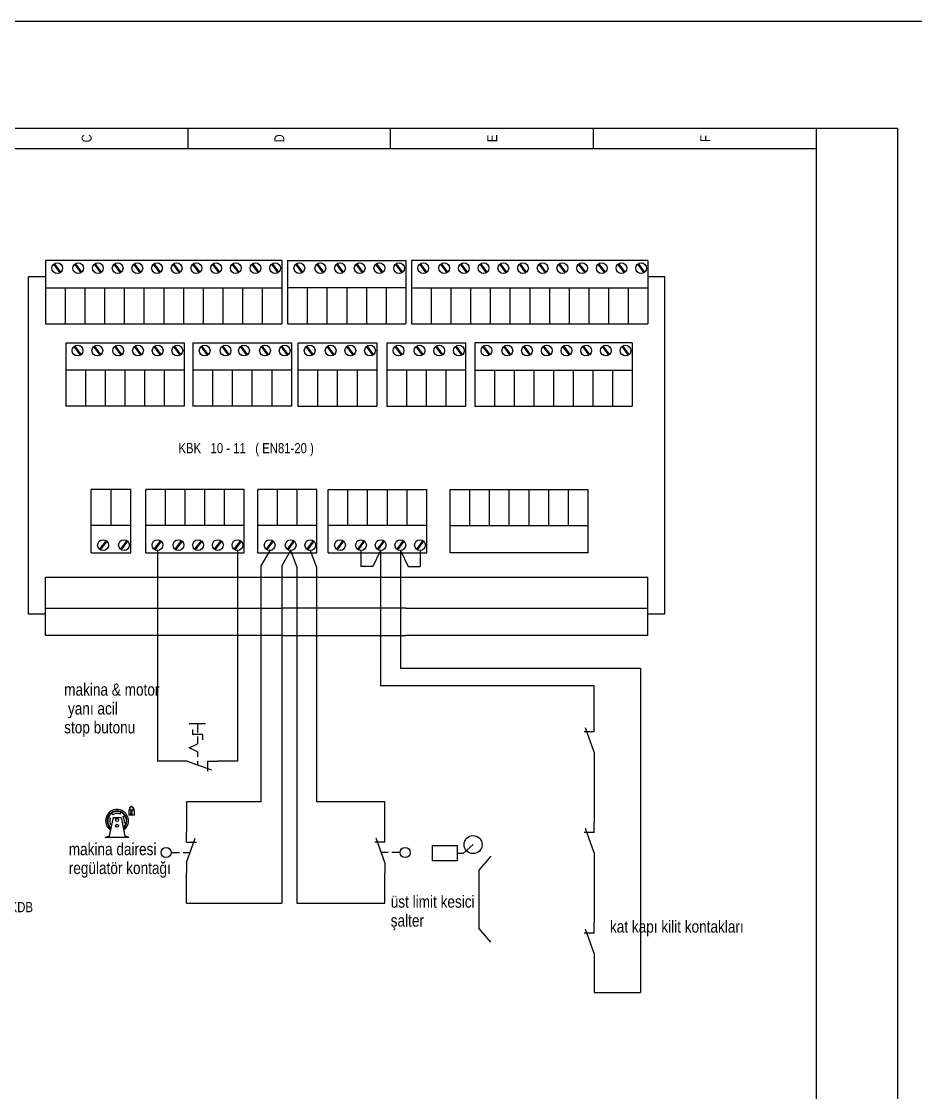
# Model space of a CAD drawing. Header units: centimetres. Extents: x 0 to 13360, y -30 to 2970.
# Drawn here: x 11547.3 to 11964.3, y 2470.6 to 2970 of the extents above; entities that cross this region are included whole.
import ezdxf
from ezdxf.enums import TextEntityAlignment as Align

# ---------------------------------------------------------------- set-up
doc = ezdxf.new("R2010")
doc.units = ezdxf.units.CM
for name, color, linetype in [('SCOTT-CERCEVE', 7, 'CONTINUOUS'), ('SCOTT-ELEKTRIK', 3, 'CONTINUOUS'), ('SCOTT-ELEKTRIK-YAZI', 4, 'CONTINUOUS')]:
    doc.layers.add(name, color=color, linetype=linetype)
doc.styles.get("Standard").update_dxf_attribs({"font": 'arial.ttf', "width": 0.8})

msp = doc.modelspace()

# ---------------------------------------------------------------- linework, layer by layer
at = {"layer": 'SCOTT-CERCEVE'}
for points in [[(0, 0), (13359.95, 0), (13359.95, 2970), (0, 2970)], [(100, 0), (13334.95, 0), (13334.95, 2970), (100, 2970)]]:
    msp.add_lwpolyline(points, close=True, dxfattribs=at)
at = {"layer": 'SCOTT-ELEKTRIK'}
for p, q in [((11289.15, 2920.2), (11955.9, 2920.2)), ((11624.89, 2920.2), (11624.89, 2910.74)), ((11719.46, 2910.74), (11719.46, 2920.2)), ((11814.04, 2910.74), (11814.04, 2920.2)), ((11918.07, 1974.44), (11918.07, 2920.2)), ((11955.9, 2920.2), (11955.9, 1974.44)), ((11289.15, 2910.74), (11918.07, 2910.74)), ((11558.59, 2858.58), (11558.59, 2829.05)), ((11668.76, 2858.58), (11558.59, 2858.58)), ((11565.44, 2852.86), (11562.45, 2856.89)), ((11565.44, 2852.86), (11562.45, 2856.89)), ((11565.75, 2853.1), (11562.78, 2857.12)), ((11565.75, 2853.1), (11562.78, 2857.12)), ((11575.21, 2852.86), (11572.22, 2856.89)), ((11575.21, 2852.86), (11572.22, 2856.89)), ((11575.52, 2853.1), (11572.55, 2857.12)), ((11575.52, 2853.1), (11572.55, 2857.12)), ((11584.39, 2852.86), (11581.41, 2856.89)), ((11584.39, 2852.86), (11581.41, 2856.89)), ((11584.7, 2853.1), (11581.73, 2857.12)), ((11584.7, 2853.1), (11581.73, 2857.12)), ((11593.57, 2852.86), (11590.59, 2856.89)), ((11593.57, 2852.86), (11590.59, 2856.89)), ((11593.88, 2853.1), (11590.91, 2857.12)), ((11593.88, 2853.1), (11590.91, 2857.12)), ((11602.75, 2852.86), (11599.77, 2856.89)), ((11602.75, 2852.86), (11599.77, 2856.89)), ((11603.06, 2853.1), (11600.09, 2857.12)), ((11603.06, 2853.1), (11600.09, 2857.12)), ((11611.93, 2852.86), (11608.95, 2856.89)), ((11611.93, 2852.86), (11608.95, 2856.89)), ((11612.25, 2853.1), (11609.27, 2857.12)), ((11612.25, 2853.1), (11609.27, 2857.12)), ((11621.11, 2852.86), (11618.13, 2856.89)), ((11621.11, 2852.86), (11618.13, 2856.89)), ((11621.43, 2853.1), (11618.45, 2857.12)), ((11621.43, 2853.1), (11618.45, 2857.12)), ((11630.29, 2852.86), (11627.31, 2856.89)), ((11630.29, 2852.86), (11627.31, 2856.89)), ((11630.61, 2853.1), (11627.63, 2857.12)), ((11630.61, 2853.1), (11627.63, 2857.12)), ((11639.48, 2852.86), (11636.49, 2856.89)), ((11639.48, 2852.86), (11636.49, 2856.89)), ((11639.79, 2853.1), (11636.81, 2857.12)), ((11639.79, 2853.1), (11636.81, 2857.12)), ((11648.66, 2852.86), (11645.67, 2856.89)), ((11648.66, 2852.86), (11645.67, 2856.89)), ((11648.97, 2853.1), (11645.99, 2857.12)), ((11648.97, 2853.1), (11645.99, 2857.12)), ((11657.84, 2852.86), (11654.85, 2856.89)), ((11657.84, 2852.86), (11654.85, 2856.89)), ((11658.15, 2853.1), (11655.17, 2857.12)), ((11658.15, 2853.1), (11655.17, 2857.12)), ((11667.02, 2852.86), (11664.03, 2856.89)), ((11667.02, 2852.86), (11664.03, 2856.89)), ((11667.33, 2853.1), (11664.35, 2857.12)), ((11667.33, 2853.1), (11664.35, 2857.12)), ((11668.76, 2858.58), (11668.76, 2829.05)), ((11671.46, 2858.58), (11671.46, 2829.05)), ((11671.46, 2858.58), (11726.54, 2858.58)), ((11678.31, 2852.86), (11675.32, 2856.89)), ((11678.31, 2852.86), (11675.32, 2856.89)), ((11678.62, 2853.1), (11675.65, 2857.12)), ((11678.62, 2853.1), (11675.65, 2857.12)), ((11688.08, 2852.86), (11685.09, 2856.89)), ((11688.08, 2852.86), (11685.09, 2856.89)), ((11688.39, 2853.1), (11685.42, 2857.12)), ((11688.39, 2853.1), (11685.42, 2857.12)), ((11697.26, 2852.86), (11694.28, 2856.89)), ((11697.26, 2852.86), (11694.28, 2856.89)), ((11697.57, 2853.1), (11694.6, 2857.12)), ((11697.57, 2853.1), (11694.6, 2857.12)), ((11706.44, 2852.86), (11703.46, 2856.89)), ((11706.44, 2852.86), (11703.46, 2856.89)), ((11706.75, 2853.1), (11703.78, 2857.12)), ((11706.75, 2853.1), (11703.78, 2857.12)), ((11715.62, 2852.86), (11712.64, 2856.89)), ((11715.62, 2852.86), (11712.64, 2856.89)), ((11715.94, 2853.1), (11712.96, 2857.12)), ((11715.94, 2853.1), (11712.96, 2857.12)), ((11724.8, 2852.86), (11721.82, 2856.89)), ((11724.8, 2852.86), (11721.82, 2856.89)), ((11725.12, 2853.1), (11722.14, 2857.12)), ((11725.12, 2853.1), (11722.14, 2857.12)), ((11726.54, 2858.58), (11726.54, 2829.05)), ((11726.54, 2858.58), (11726.54, 2829.05)), ((11729.25, 2858.58), (11729.25, 2829.05)), ((11839.42, 2858.58), (11729.25, 2858.58)), ((11736.1, 2852.86), (11733.11, 2856.89)), ((11736.1, 2852.86), (11733.11, 2856.89)), ((11736.41, 2853.1), (11733.43, 2857.12)), ((11736.41, 2853.1), (11733.43, 2857.12)), ((11745.87, 2852.86), (11742.88, 2856.89)), ((11745.87, 2852.86), (11742.88, 2856.89)), ((11746.18, 2853.1), (11743.2, 2857.12)), ((11746.18, 2853.1), (11743.2, 2857.12)), ((11755.05, 2852.86), (11752.06, 2856.89)), ((11755.05, 2852.86), (11752.06, 2856.89)), ((11755.36, 2853.1), (11752.38, 2857.12)), ((11755.36, 2853.1), (11752.38, 2857.12)), ((11764.23, 2852.86), (11761.24, 2856.89)), ((11764.23, 2852.86), (11761.24, 2856.89)), ((11764.54, 2853.1), (11761.56, 2857.12)), ((11764.54, 2853.1), (11761.56, 2857.12)), ((11773.41, 2852.86), (11770.42, 2856.89)), ((11773.41, 2852.86), (11770.42, 2856.89)), ((11773.72, 2853.1), (11770.74, 2857.12)), ((11773.72, 2853.1), (11770.74, 2857.12)), ((11782.59, 2852.86), (11779.6, 2856.89)), ((11782.59, 2852.86), (11779.6, 2856.89)), ((11782.9, 2853.1), (11779.93, 2857.12)), ((11782.9, 2853.1), (11779.93, 2857.12)), ((11791.77, 2852.86), (11788.78, 2856.89)), ((11791.77, 2852.86), (11788.78, 2856.89)), ((11792.08, 2853.1), (11789.11, 2857.12)), ((11792.08, 2853.1), (11789.11, 2857.12)), ((11800.95, 2852.86), (11797.97, 2856.89)), ((11800.95, 2852.86), (11797.97, 2856.89)), ((11801.26, 2853.1), (11798.29, 2857.12)), ((11801.26, 2853.1), (11798.29, 2857.12)), ((11810.13, 2852.86), (11807.15, 2856.89)), ((11810.13, 2852.86), (11807.15, 2856.89)), ((11810.44, 2853.1), (11807.47, 2857.12)), ((11810.44, 2853.1), (11807.47, 2857.12)), ((11819.31, 2852.86), (11816.33, 2856.89)), ((11819.31, 2852.86), (11816.33, 2856.89)), ((11819.62, 2853.1), (11816.65, 2857.12)), ((11819.62, 2853.1), (11816.65, 2857.12)), ((11828.49, 2852.86), (11825.51, 2856.89)), ((11828.49, 2852.86), (11825.51, 2856.89)), ((11828.81, 2853.1), (11825.83, 2857.12)), ((11828.81, 2853.1), (11825.83, 2857.12)), ((11837.67, 2852.86), (11834.69, 2856.89)), ((11837.67, 2852.86), (11834.69, 2856.89)), ((11837.99, 2853.1), (11835.01, 2857.12)), ((11837.99, 2853.1), (11835.01, 2857.12)), ((11839.42, 2858.58), (11839.42, 2829.05)), ((11550.7, 2693.61), (11550.7, 2850.96)), ((11558.59, 2850.96), (11550.7, 2850.96)), ((11847.3, 2850.96), (11839.42, 2850.96)), ((11847.3, 2693.61), (11847.3, 2850.96)), ((11558.59, 2845.78), (11668.76, 2845.78)), ((11567.77, 2845.78), (11567.77, 2829.05)), ((11576.95, 2845.78), (11576.95, 2829.05)), ((11576.95, 2845.78), (11576.95, 2829.05)), ((11586.13, 2845.78), (11586.13, 2829.05)), ((11586.13, 2845.78), (11586.13, 2829.05)), ((11595.31, 2845.78), (11595.31, 2829.05)), ((11595.31, 2845.78), (11595.31, 2829.05)), ((11604.49, 2845.78), (11604.49, 2829.05)), ((11604.49, 2845.78), (11604.49, 2829.05)), ((11613.67, 2845.78), (11613.67, 2829.05)), ((11613.67, 2845.78), (11613.67, 2829.05)), ((11622.86, 2845.78), (11622.86, 2829.05)), ((11622.86, 2845.78), (11622.86, 2829.05)), ((11622.86, 2845.78), (11622.86, 2829.05)), ((11632.04, 2845.78), (11632.04, 2829.05)), ((11632.04, 2845.78), (11632.04, 2829.05)), ((11632.04, 2845.78), (11632.04, 2829.05)), ((11641.22, 2845.78), (11641.22, 2829.05)), ((11641.22, 2845.78), (11641.22, 2829.05)), ((11641.22, 2845.78), (11641.22, 2829.05)), ((11650.4, 2845.78), (11650.4, 2829.05)), ((11650.4, 2845.78), (11650.4, 2829.05)), ((11650.4, 2845.78), (11650.4, 2829.05)), ((11659.58, 2845.78), (11659.58, 2829.05)), ((11659.58, 2845.78), (11659.58, 2829.05)), ((11659.58, 2845.78), (11659.58, 2829.05)), ((11726.54, 2845.78), (11671.46, 2845.78)), ((11680.64, 2845.78), (11680.64, 2829.05)), ((11689.82, 2845.78), (11689.82, 2829.05)), ((11689.82, 2845.78), (11689.82, 2829.05)), ((11699, 2845.78), (11699, 2829.05)), ((11699, 2845.78), (11699, 2829.05)), ((11708.18, 2845.78), (11708.18, 2829.05)), ((11708.18, 2845.78), (11708.18, 2829.05)), ((11717.36, 2845.78), (11717.36, 2829.05)), ((11717.36, 2845.78), (11717.36, 2829.05)), ((11729.25, 2845.78), (11839.42, 2845.78)), ((11738.43, 2845.78), (11738.43, 2829.05)), ((11747.61, 2845.78), (11747.61, 2829.05)), ((11747.61, 2845.78), (11747.61, 2829.05)), ((11756.79, 2845.78), (11756.79, 2829.05)), ((11756.79, 2845.78), (11756.79, 2829.05)), ((11765.97, 2845.78), (11765.97, 2829.05)), ((11765.97, 2845.78), (11765.97, 2829.05)), ((11775.15, 2845.78), (11775.15, 2829.05)), ((11775.15, 2845.78), (11775.15, 2829.05)), ((11784.33, 2845.78), (11784.33, 2829.05)), ((11784.33, 2845.78), (11784.33, 2829.05)), ((11793.51, 2845.78), (11793.51, 2829.05)), ((11793.51, 2845.78), (11793.51, 2829.05)), ((11793.51, 2845.78), (11793.51, 2829.05)), ((11802.69, 2845.78), (11802.69, 2829.05)), ((11802.69, 2845.78), (11802.69, 2829.05)), ((11802.69, 2845.78), (11802.69, 2829.05)), ((11811.87, 2845.78), (11811.87, 2829.05)), ((11811.87, 2845.78), (11811.87, 2829.05)), ((11811.87, 2845.78), (11811.87, 2829.05)), ((11821.05, 2845.78), (11821.05, 2829.05)), ((11821.05, 2845.78), (11821.05, 2829.05)), ((11821.05, 2845.78), (11821.05, 2829.05)), ((11830.23, 2845.78), (11830.23, 2829.05)), ((11830.23, 2845.78), (11830.23, 2829.05)), ((11830.23, 2845.78), (11830.23, 2829.05)), ((11558.59, 2829.05), (11668.76, 2829.05)), ((11671.46, 2829.05), (11726.54, 2829.05)), ((11729.25, 2829.05), (11839.42, 2829.05)), ((11568.07, 2820.15), (11623.15, 2820.15)), ((11568.07, 2820.15), (11568.07, 2790.63)), ((11574.92, 2814.44), (11571.93, 2818.47)), ((11574.92, 2814.44), (11571.93, 2818.47)), ((11575.23, 2814.68), (11572.26, 2818.69)), ((11575.23, 2814.68), (11572.26, 2818.69)), ((11584.1, 2814.44), (11581.12, 2818.47)), ((11584.1, 2814.44), (11581.12, 2818.47)), ((11584.41, 2814.68), (11581.44, 2818.69)), ((11584.41, 2814.68), (11581.44, 2818.69)), ((11593.87, 2814.44), (11590.89, 2818.47)), ((11593.87, 2814.44), (11590.89, 2818.47)), ((11594.18, 2814.68), (11591.21, 2818.69)), ((11594.18, 2814.68), (11591.21, 2818.69)), ((11603.05, 2814.44), (11600.07, 2818.47)), ((11603.05, 2814.44), (11600.07, 2818.47)), ((11603.36, 2814.68), (11600.39, 2818.69)), ((11603.36, 2814.68), (11600.39, 2818.69)), ((11612.23, 2814.44), (11609.25, 2818.47)), ((11612.23, 2814.44), (11609.25, 2818.47)), ((11612.55, 2814.68), (11609.57, 2818.69)), ((11612.55, 2814.68), (11609.57, 2818.69)), ((11621.41, 2814.44), (11618.43, 2818.47)), ((11621.41, 2814.44), (11618.43, 2818.47)), ((11621.73, 2814.68), (11618.75, 2818.69)), ((11621.73, 2814.68), (11618.75, 2818.69)), ((11623.15, 2820.15), (11623.15, 2790.63)), ((11623.15, 2820.15), (11623.15, 2790.63)), ((11627.31, 2820.15), (11673.21, 2820.15)), ((11627.31, 2820.15), (11627.31, 2790.63)), ((11634.16, 2814.44), (11631.17, 2818.47)), ((11634.16, 2814.44), (11631.17, 2818.47)), ((11634.47, 2814.68), (11631.49, 2818.69)), ((11634.47, 2814.68), (11631.49, 2818.69)), ((11643.93, 2814.44), (11640.94, 2818.47)), ((11643.93, 2814.44), (11640.94, 2818.47)), ((11644.24, 2814.68), (11641.27, 2818.69)), ((11644.24, 2814.68), (11641.27, 2818.69)), ((11652.52, 2814.44), (11649.53, 2818.47)), ((11652.52, 2814.44), (11649.53, 2818.47)), ((11652.83, 2814.68), (11649.86, 2818.69)), ((11652.83, 2814.68), (11649.86, 2818.69)), ((11662.29, 2814.44), (11659.3, 2818.47)), ((11662.29, 2814.44), (11659.3, 2818.47)), ((11662.6, 2814.68), (11659.63, 2818.69)), ((11662.6, 2814.68), (11659.63, 2818.69)), ((11671.47, 2814.44), (11668.49, 2818.47)), ((11671.47, 2814.44), (11668.49, 2818.47)), ((11671.78, 2814.68), (11668.81, 2818.69)), ((11671.78, 2814.68), (11668.81, 2818.69)), ((11673.21, 2820.15), (11673.21, 2790.63)), ((11673.21, 2820.15), (11673.21, 2790.63)), ((11676.27, 2820.15), (11676.27, 2790.63)), ((11676.27, 2820.15), (11713, 2820.15)), ((11683.12, 2814.44), (11680.14, 2818.47)), ((11683.12, 2814.44), (11680.14, 2818.47)), ((11683.44, 2814.68), (11680.46, 2818.69)), ((11683.44, 2814.68), (11680.46, 2818.69)), ((11692.89, 2814.44), (11689.91, 2818.47)), ((11692.89, 2814.44), (11689.91, 2818.47)), ((11693.21, 2814.68), (11690.23, 2818.69)), ((11693.21, 2814.68), (11690.23, 2818.69)), ((11702.07, 2814.44), (11699.09, 2818.47)), ((11702.07, 2814.44), (11699.09, 2818.47)), ((11702.39, 2814.68), (11699.41, 2818.69)), ((11702.39, 2814.68), (11699.41, 2818.69)), ((11711.26, 2814.44), (11708.27, 2818.47)), ((11711.26, 2814.44), (11708.27, 2818.47)), ((11711.57, 2814.68), (11708.59, 2818.69)), ((11711.57, 2814.68), (11708.59, 2818.69)), ((11713, 2820.15), (11713, 2790.63)), ((11713, 2820.15), (11713, 2790.63)), ((11717.72, 2820.15), (11717.72, 2790.63)), ((11717.72, 2820.15), (11754.44, 2820.15)), ((11724.57, 2814.44), (11721.58, 2818.47)), ((11724.57, 2814.44), (11721.58, 2818.47)), ((11724.88, 2814.68), (11721.9, 2818.69)), ((11724.88, 2814.68), (11721.9, 2818.69)), ((11734.34, 2814.44), (11731.35, 2818.47)), ((11734.34, 2814.44), (11731.35, 2818.47)), ((11734.65, 2814.68), (11731.68, 2818.69)), ((11734.65, 2814.68), (11731.68, 2818.69)), ((11743.52, 2814.44), (11740.53, 2818.47)), ((11743.52, 2814.44), (11740.53, 2818.47)), ((11743.83, 2814.68), (11740.86, 2818.69)), ((11743.83, 2814.68), (11740.86, 2818.69)), ((11752.7, 2814.44), (11749.71, 2818.47)), ((11752.7, 2814.44), (11749.71, 2818.47)), ((11753.01, 2814.68), (11750.04, 2818.69)), ((11753.01, 2814.68), (11750.04, 2818.69)), ((11754.44, 2820.15), (11754.44, 2790.63)), ((11754.44, 2820.15), (11754.44, 2790.63)), ((11758.68, 2820.15), (11758.68, 2790.63)), ((11832.12, 2820.15), (11758.68, 2820.15)), ((11765.53, 2814.44), (11762.54, 2818.47)), ((11765.53, 2814.44), (11762.54, 2818.47)), ((11765.84, 2814.68), (11762.86, 2818.69)), ((11765.84, 2814.68), (11762.86, 2818.69)), ((11775.3, 2814.44), (11772.31, 2818.47)), ((11775.3, 2814.44), (11772.31, 2818.47)), ((11775.61, 2814.68), (11772.63, 2818.69)), ((11775.61, 2814.68), (11772.63, 2818.69)), ((11784.48, 2814.44), (11781.49, 2818.47)), ((11784.48, 2814.44), (11781.49, 2818.47)), ((11784.79, 2814.68), (11781.82, 2818.69)), ((11784.79, 2814.68), (11781.82, 2818.69)), ((11793.66, 2814.44), (11790.67, 2818.47)), ((11793.66, 2814.44), (11790.67, 2818.47)), ((11793.97, 2814.68), (11791, 2818.69)), ((11793.97, 2814.68), (11791, 2818.69)), ((11802.84, 2814.44), (11799.85, 2818.47)), ((11802.84, 2814.44), (11799.85, 2818.47)), ((11803.15, 2814.68), (11800.18, 2818.69)), ((11803.15, 2814.68), (11800.18, 2818.69)), ((11812.02, 2814.44), (11809.04, 2818.47)), ((11812.02, 2814.44), (11809.04, 2818.47)), ((11812.33, 2814.68), (11809.36, 2818.69)), ((11812.33, 2814.68), (11809.36, 2818.69)), ((11821.2, 2814.44), (11818.22, 2818.47)), ((11821.2, 2814.44), (11818.22, 2818.47)), ((11821.51, 2814.68), (11818.54, 2818.69)), ((11821.51, 2814.68), (11818.54, 2818.69)), ((11830.38, 2814.44), (11827.4, 2818.47)), ((11830.38, 2814.44), (11827.4, 2818.47)), ((11830.7, 2814.68), (11827.72, 2818.69)), ((11830.7, 2814.68), (11827.72, 2818.69)), ((11832.12, 2820.15), (11832.12, 2790.63)), ((11623.15, 2807.35), (11568.07, 2807.35)), ((11577.25, 2807.35), (11577.25, 2790.63)), ((11577.25, 2807.35), (11577.25, 2790.63)), ((11586.43, 2807.35), (11586.43, 2790.63)), ((11595.61, 2807.35), (11595.61, 2790.63)), ((11595.61, 2807.35), (11595.61, 2790.63)), ((11604.79, 2807.35), (11604.79, 2790.63)), ((11604.79, 2807.35), (11604.79, 2790.63)), ((11613.97, 2807.35), (11613.97, 2790.63)), ((11613.97, 2807.35), (11613.97, 2790.63)), ((11673.21, 2807.35), (11627.31, 2807.35)), ((11636.49, 2807.35), (11636.49, 2790.63)), ((11645.67, 2807.35), (11645.67, 2790.63)), ((11645.67, 2807.35), (11645.67, 2790.63)), ((11645.67, 2807.35), (11645.67, 2790.63)), ((11654.85, 2807.35), (11654.85, 2790.63)), ((11664.03, 2807.35), (11664.03, 2790.63)), ((11664.03, 2807.35), (11664.03, 2790.63)), ((11713, 2807.35), (11676.27, 2807.35)), ((11685.45, 2807.35), (11685.45, 2790.63)), ((11694.64, 2807.35), (11694.64, 2790.63)), ((11694.64, 2807.35), (11694.64, 2790.63)), ((11703.82, 2807.35), (11703.82, 2790.63)), ((11703.82, 2807.35), (11703.82, 2790.63)), ((11754.44, 2807.35), (11717.72, 2807.35)), ((11726.9, 2807.35), (11726.9, 2790.63)), ((11736.08, 2807.35), (11736.08, 2790.63)), ((11736.08, 2807.35), (11736.08, 2790.63)), ((11745.26, 2807.35), (11745.26, 2790.63)), ((11745.26, 2807.35), (11745.26, 2790.63)), ((11758.68, 2807.35), (11832.12, 2807.35)), ((11767.86, 2807.35), (11767.86, 2790.63)), ((11777.04, 2807.35), (11777.04, 2790.63)), ((11777.04, 2807.35), (11777.04, 2790.63)), ((11786.22, 2807.35), (11786.22, 2790.63)), ((11786.22, 2807.35), (11786.22, 2790.63)), ((11795.4, 2807.35), (11795.4, 2790.63)), ((11795.4, 2807.35), (11795.4, 2790.63)), ((11804.58, 2807.35), (11804.58, 2790.63)), ((11804.58, 2807.35), (11804.58, 2790.63)), ((11813.76, 2807.35), (11813.76, 2790.63)), ((11813.76, 2807.35), (11813.76, 2790.63)), ((11822.94, 2807.35), (11822.94, 2790.63)), ((11623.15, 2790.63), (11568.07, 2790.63)), ((11673.21, 2790.63), (11627.31, 2790.63)), ((11676.27, 2790.63), (11713, 2790.63)), ((11717.72, 2790.63), (11754.44, 2790.63)), ((11758.68, 2790.63), (11832.12, 2790.63)), ((11579.93, 2722.25), (11579.93, 2751.77)), ((11598.29, 2751.77), (11579.93, 2751.77)), ((11589.11, 2735.05), (11589.11, 2751.77)), ((11598.29, 2722.25), (11598.29, 2751.77)), ((11598.29, 2722.25), (11598.29, 2751.77)), ((11605.28, 2722.25), (11605.28, 2751.77)), ((11651.19, 2751.77), (11605.28, 2751.77)), ((11614.46, 2735.05), (11614.46, 2751.77)), ((11623.64, 2735.05), (11623.64, 2751.77)), ((11623.64, 2735.05), (11623.64, 2751.77)), ((11632.83, 2735.05), (11632.83, 2751.77)), ((11632.83, 2735.05), (11632.83, 2751.77)), ((11642.01, 2735.05), (11642.01, 2751.77)), ((11642.01, 2735.05), (11642.01, 2751.77)), ((11651.19, 2722.25), (11651.19, 2751.77)), ((11651.19, 2722.25), (11651.19, 2751.77)), ((11657.62, 2722.25), (11657.62, 2751.77)), ((11685.16, 2751.77), (11657.62, 2751.77)), ((11666.8, 2735.05), (11666.8, 2751.77)), ((11675.98, 2735.05), (11675.98, 2751.77)), ((11675.98, 2735.05), (11675.98, 2751.77)), ((11685.16, 2722.25), (11685.16, 2751.77)), ((11685.16, 2722.25), (11685.16, 2751.77)), ((11690.42, 2722.25), (11690.42, 2751.77)), ((11690.42, 2751.77), (11736.32, 2751.77)), ((11699.6, 2735.05), (11699.6, 2751.77)), ((11708.78, 2735.05), (11708.78, 2751.77)), ((11708.78, 2735.05), (11708.78, 2751.77)), ((11717.96, 2735.05), (11717.96, 2751.77)), ((11717.96, 2735.05), (11717.96, 2751.77)), ((11727.14, 2735.05), (11727.14, 2751.77)), ((11727.14, 2735.05), (11727.14, 2751.77)), ((11736.32, 2722.25), (11736.32, 2751.77)), ((11736.32, 2722.25), (11736.32, 2751.77)), ((11747.3, 2722.25), (11747.3, 2751.77)), ((11747.3, 2751.77), (11811.57, 2751.77)), ((11756.48, 2735.05), (11756.48, 2751.77)), ((11765.66, 2735.05), (11765.66, 2751.77)), ((11765.66, 2735.05), (11765.66, 2751.77)), ((11774.84, 2735.05), (11774.84, 2751.77)), ((11774.84, 2735.05), (11774.84, 2751.77)), ((11784.02, 2735.05), (11784.02, 2751.77)), ((11784.02, 2735.05), (11784.02, 2751.77)), ((11793.21, 2735.05), (11793.21, 2751.77)), ((11793.21, 2735.05), (11793.21, 2751.77)), ((11802.39, 2735.05), (11802.39, 2751.77)), ((11802.39, 2735.05), (11802.39, 2751.77)), ((11811.57, 2722.25), (11811.57, 2751.77)), ((11598.29, 2735.05), (11579.93, 2735.05)), ((11651.19, 2735.05), (11605.28, 2735.05)), ((11685.16, 2735.05), (11657.62, 2735.05)), ((11736.32, 2735.05), (11690.42, 2735.05)), ((11747.3, 2735.05), (11811.57, 2735.05)), ((11586.78, 2727.96), (11583.79, 2723.93)), ((11586.78, 2727.96), (11583.79, 2723.93)), ((11587.09, 2727.72), (11584.11, 2723.71)), ((11587.09, 2727.72), (11584.11, 2723.71)), ((11596.55, 2727.96), (11593.56, 2723.93)), ((11596.55, 2727.96), (11593.56, 2723.93)), ((11596.86, 2727.72), (11593.88, 2723.71)), ((11596.86, 2727.72), (11593.88, 2723.71)), ((11612.13, 2727.96), (11609.15, 2723.93)), ((11612.13, 2727.96), (11609.15, 2723.93)), ((11612.45, 2727.72), (11609.47, 2723.71)), ((11612.45, 2727.72), (11609.47, 2723.71)), ((11621.9, 2727.96), (11618.92, 2723.93)), ((11621.9, 2727.96), (11618.92, 2723.93)), ((11622.22, 2727.72), (11619.24, 2723.71)), ((11622.22, 2727.72), (11619.24, 2723.71)), ((11631.08, 2727.96), (11628.1, 2723.93)), ((11631.08, 2727.96), (11628.1, 2723.93)), ((11631.4, 2727.72), (11628.42, 2723.71)), ((11631.4, 2727.72), (11628.42, 2723.71)), ((11640.27, 2727.96), (11637.28, 2723.93)), ((11640.27, 2727.96), (11637.28, 2723.93)), ((11640.58, 2727.72), (11637.6, 2723.71)), ((11640.58, 2727.72), (11637.6, 2723.71)), ((11649.45, 2727.96), (11646.46, 2723.93)), ((11649.45, 2727.96), (11646.46, 2723.93)), ((11649.76, 2727.72), (11646.78, 2723.71)), ((11649.76, 2727.72), (11646.78, 2723.71)), ((11664.47, 2727.96), (11661.49, 2723.93)), ((11664.47, 2727.96), (11661.49, 2723.93)), ((11664.78, 2727.72), (11661.81, 2723.71)), ((11664.78, 2727.72), (11661.81, 2723.71)), ((11674.24, 2727.96), (11671.26, 2723.93)), ((11674.24, 2727.96), (11671.26, 2723.93)), ((11674.55, 2727.72), (11671.58, 2723.71)), ((11674.55, 2727.72), (11671.58, 2723.71)), ((11683.42, 2727.96), (11680.44, 2723.93)), ((11683.42, 2727.96), (11680.44, 2723.93)), ((11683.74, 2727.72), (11680.76, 2723.71)), ((11683.74, 2727.72), (11680.76, 2723.71)), ((11697.27, 2727.96), (11694.28, 2723.93)), ((11697.27, 2727.96), (11694.28, 2723.93)), ((11697.58, 2727.72), (11694.6, 2723.71)), ((11697.58, 2727.72), (11694.6, 2723.71)), ((11707.04, 2727.96), (11704.05, 2723.93)), ((11707.04, 2727.96), (11704.05, 2723.93)), ((11707.35, 2727.72), (11704.37, 2723.71)), ((11707.35, 2727.72), (11704.37, 2723.71)), ((11716.22, 2727.96), (11713.23, 2723.93)), ((11716.22, 2727.96), (11713.23, 2723.93)), ((11716.53, 2727.72), (11713.55, 2723.71)), ((11716.53, 2727.72), (11713.55, 2723.71)), ((11725.4, 2727.96), (11722.41, 2723.93)), ((11725.4, 2727.96), (11722.41, 2723.93)), ((11725.71, 2727.72), (11722.74, 2723.71)), ((11725.71, 2727.72), (11722.74, 2723.71)), ((11734.58, 2727.96), (11731.59, 2723.93)), ((11734.58, 2727.96), (11731.59, 2723.93)), ((11734.89, 2727.72), (11731.92, 2723.71)), ((11734.89, 2727.72), (11731.92, 2723.71)), ((11579.93, 2722.25), (11598.29, 2722.25)), ((11605.28, 2722.25), (11651.19, 2722.25)), ((11610.76, 2723.35), (11610.76, 2625.21)), ((11648.07, 2723.35), (11648.07, 2625.21)), ((11657.62, 2722.25), (11685.16, 2722.25)), ((11663.1, 2723.35), (11659.02, 2716.16)), ((11672.87, 2723.35), (11668.79, 2716.16)), ((11672.87, 2723.35), (11675.8, 2715.62)), ((11682.05, 2723.35), (11684.98, 2715.62)), ((11690.42, 2722.25), (11736.32, 2722.25)), ((11705.66, 2723.35), (11705.66, 2715.86)), ((11714.84, 2723.35), (11711.14, 2715.86)), ((11714.84, 2723.35), (11714.84, 2660.33)), ((11724.02, 2723.35), (11724.02, 2668.53)), ((11724.02, 2723.35), (11727.73, 2715.86)), ((11733.2, 2723.35), (11733.2, 2715.86)), ((11811.57, 2722.25), (11747.3, 2722.25)), ((11659.02, 2716.16), (11659.02, 2606.21)), ((11668.79, 2716.16), (11668.79, 2558.95)), ((11675.8, 2715.62), (11675.8, 2558.95)), ((11684.98, 2715.62), (11684.98, 2606.21)), ((11711.14, 2715.86), (11705.66, 2715.86)), ((11727.73, 2715.86), (11733.2, 2715.86)), ((11558.59, 2683.73), (11558.59, 2710.88)), ((11558.59, 2710.88), (11668.76, 2710.88)), ((11668.76, 2710.88), (11726.54, 2710.88)), ((11726.54, 2710.88), (11839.42, 2710.88)), ((11839.42, 2683.73), (11839.42, 2710.88)), ((11558.59, 2693.61), (11550.7, 2693.61)), ((11558.59, 2696.53), (11668.76, 2696.53)), ((11726.54, 2696.53), (11668.76, 2696.53)), ((11726.54, 2696.53), (11839.42, 2696.53)), ((11847.3, 2693.61), (11839.42, 2693.61)), ((11668.76, 2683.73), (11558.59, 2683.73)), ((11668.76, 2683.73), (11726.54, 2683.73)), ((11839.42, 2683.73), (11726.54, 2683.73)), ((11724.02, 2668.53), (11836.02, 2668.53)), ((11836.02, 2668.53), (11836.02, 2517.26)), ((11814.45, 2660.33), (11714.84, 2660.33)), ((11814.45, 2643.48), (11814.45, 2660.33)), ((11625.55, 2642.63), (11633.12, 2642.63)), ((11629.41, 2642.61), (11629.41, 2638.45)), ((11814.45, 2638.75), (11814.45, 2643.48)), ((11627.05, 2639.87), (11627.05, 2637.51)), ((11631.78, 2637.51), (11627.05, 2637.51)), ((11631.78, 2637.51), (11631.78, 2635.14)), ((11814.45, 2638.75), (11809.72, 2638.75)), ((11814.45, 2629.3), (11810.32, 2640.65)), ((11625.63, 2631.36), (11629.41, 2633.25)), ((11629.41, 2636.56), (11629.41, 2633.25)), ((11629.41, 2629.47), (11625.63, 2631.36)), ((11629.41, 2629.47), (11629.41, 2627.1)), ((11814.45, 2629.3), (11814.45, 2624.57)), ((11619.96, 2625.21), (11610.76, 2625.21)), ((11624.69, 2625.21), (11619.96, 2625.21)), ((11624.69, 2625.21), (11636.03, 2621.08)), ((11629.41, 2625.21), (11629.41, 2623.51)), ((11634.14, 2625.21), (11638.87, 2625.21)), ((11634.14, 2625.21), (11634.14, 2620.48)), ((11648.07, 2625.21), (11638.87, 2625.21)), ((11814.45, 2624.57), (11814.45, 2596.59)), ((11597.44, 2602.38), (11599.9, 2602.38)), ((11597.44, 2602.38), (11597.44, 2599.92)), ((11597.68, 2602.99), (11597.68, 2602.38)), ((11597.87, 2602.38), (11597.87, 2602.99)), ((11599.47, 2602.38), (11599.47, 2602.99)), ((11599.67, 2602.99), (11599.67, 2602.38)), ((11599.9, 2602.38), (11599.9, 2599.92)), ((11659.02, 2606.21), (11624.25, 2606.21)), ((11624.25, 2606.21), (11624.25, 2592.04)), ((11716.82, 2606.21), (11684.98, 2606.21)), ((11716.82, 2592.04), (11716.82, 2606.21)), ((11588.72, 2598.51), (11587.84, 2598.84)), ((11590.07, 2598.92), (11588.12, 2589.5)), ((11589.91, 2600.09), (11589.27, 2600.79)), ((11590.07, 2598.92), (11593.81, 2598.92)), ((11593.37, 2600.45), (11593.76, 2601.3)), ((11593.81, 2598.92), (11595.76, 2589.5)), ((11594.78, 2599.26), (11595.53, 2599.82)), ((11599.9, 2599.92), (11597.44, 2599.92)), ((11598.32, 2600.48), (11598.54, 2601.44)), ((11598.32, 2600.48), (11599.03, 2600.48)), ((11599.03, 2600.48), (11598.8, 2601.44)), ((11594.66, 2594.8), (11595.16, 2594.37)), ((11595.28, 2596.52), (11596.13, 2596.08)), ((11624.25, 2587.31), (11624.25, 2592.04)), ((11716.82, 2587.31), (11716.82, 2592.04)), ((11814.45, 2591.87), (11809.72, 2591.87)), ((11814.45, 2582.41), (11810.32, 2593.76)), ((11814.45, 2591.87), (11814.45, 2596.59)), ((11586.45, 2589.5), (11588.28, 2590.3)), ((11597.43, 2589.5), (11586.45, 2589.5)), ((11597.43, 2589.5), (11595.6, 2590.3)), ((11624.25, 2577.86), (11628.38, 2589.2)), ((11624.25, 2587.31), (11628.98, 2587.31)), ((11716.82, 2587.31), (11712.09, 2587.31)), ((11716.82, 2577.86), (11712.69, 2589.2)), ((11617.16, 2582.58), (11621.05, 2582.58)), ((11622.74, 2582.58), (11625.97, 2582.58)), ((11718.33, 2582.58), (11715.1, 2582.58)), ((11723.91, 2582.58), (11720.02, 2582.58)), ((11739.05, 2585.87), (11750.46, 2585.87)), ((11739.05, 2578.68), (11739.05, 2585.87)), ((11750.46, 2585.87), (11750.46, 2578.68)), ((11750.46, 2582.27), (11753.49, 2582.27)), ((11753.49, 2582.27), (11757.95, 2586.24)), ((11814.45, 2582.41), (11814.45, 2577.68)), ((11624.25, 2577.86), (11624.25, 2573.13)), ((11716.82, 2577.86), (11716.82, 2573.13)), ((11750.46, 2578.68), (11739.05, 2578.68)), ((11766.18, 2580.79), (11760.55, 2574.28)), ((11814.45, 2577.68), (11814.45, 2549.7)), ((11624.25, 2558.95), (11624.25, 2573.13)), ((11716.82, 2558.95), (11716.82, 2573.13)), ((11760.55, 2574.28), (11760.55, 2547.28)), ((11624.25, 2558.95), (11668.79, 2558.95)), ((11675.8, 2558.95), (11716.82, 2558.95)), ((11766.18, 2540.78), (11760.55, 2547.28)), ((11814.45, 2535.52), (11810.32, 2546.87)), ((11814.45, 2544.98), (11814.45, 2549.7)), ((11814.45, 2544.98), (11809.72, 2544.98)), ((11814.45, 2535.52), (11814.45, 2530.79)), ((11814.45, 2530.79), (11814.45, 2517.26)), ((11814.45, 2517.26), (11836.02, 2517.26))]:
    msp.add_line(p, q, dxfattribs=at)
for points in [[(11595.04, 2592.99), (11595.85, 2593.7), (11596.49, 2594.56), (11596.96, 2595.52), (11597.22, 2596.56), (11597.26, 2597.64), (11597.09, 2598.7), (11596.71, 2599.7), (11596.14, 2600.61), (11595.4, 2601.38), (11594.51, 2601.99), (11593.53, 2602.41), (11592.48, 2602.63), (11591.4, 2602.63), (11590.35, 2602.41), (11589.37, 2601.99), (11588.48, 2601.38), (11587.74, 2600.61), (11587.17, 2599.7), (11586.79, 2598.7), (11586.62, 2597.64), (11586.67, 2596.56), (11586.92, 2595.52), (11587.39, 2594.56), (11588.03, 2593.7), (11588.84, 2592.99)], [(11594.88, 2593.75), (11595.55, 2594.42), (11596.06, 2595.21), (11596.41, 2596.09), (11596.56, 2597.03), (11596.53, 2597.97), (11596.3, 2598.89), (11595.89, 2599.74), (11595.32, 2600.5), (11594.61, 2601.12), (11593.78, 2601.58), (11592.88, 2601.86), (11591.94, 2601.96), (11591, 2601.86), (11590.1, 2601.58), (11589.27, 2601.12), (11588.56, 2600.5), (11587.99, 2599.74), (11587.58, 2598.89), (11587.35, 2597.97), (11587.32, 2597.03), (11587.47, 2596.09), (11587.82, 2595.21), (11588.33, 2594.42), (11589, 2593.75)], [(11599.67, 2602.99), (11599.64, 2603.2), (11599.58, 2603.4), (11599.48, 2603.58), (11599.34, 2603.73), (11599.17, 2603.86), (11598.98, 2603.94), (11598.78, 2603.98), (11598.57, 2603.98), (11598.36, 2603.94), (11598.17, 2603.86), (11598.01, 2603.73), (11597.87, 2603.58), (11597.76, 2603.4), (11597.7, 2603.2), (11597.68, 2602.99)], [(11599.47, 2602.99), (11599.45, 2603.16), (11599.4, 2603.32), (11599.32, 2603.47), (11599.2, 2603.59), (11599.07, 2603.69), (11598.91, 2603.75), (11598.75, 2603.79), (11598.58, 2603.79), (11598.42, 2603.75), (11598.27, 2603.68), (11598.13, 2603.58), (11598.02, 2603.46), (11597.94, 2603.31), (11597.89, 2603.15), (11597.87, 2602.99)], [(11598.8, 2601.44), (11598.85, 2601.47), (11598.89, 2601.51), (11598.91, 2601.56), (11598.93, 2601.61), (11598.94, 2601.66), (11598.94, 2601.72), (11598.92, 2601.77), (11598.9, 2601.82), (11598.87, 2601.86), (11598.83, 2601.9), (11598.78, 2601.92), (11598.73, 2601.94), (11598.67, 2601.95), (11598.62, 2601.94), (11598.57, 2601.92), (11598.52, 2601.9), (11598.48, 2601.86), (11598.44, 2601.82), (11598.42, 2601.77), (11598.41, 2601.72), (11598.4, 2601.66), (11598.41, 2601.61), (11598.43, 2601.56), (11598.46, 2601.51), (11598.5, 2601.47), (11598.54, 2601.44)], [(11594.82, 2594.04), (11595.42, 2594.68), (11595.88, 2595.44), (11596.18, 2596.26), (11596.31, 2597.14), (11596.26, 2598.01), (11596.03, 2598.87), (11595.64, 2599.66), (11595.1, 2600.35), (11594.43, 2600.92), (11593.66, 2601.35), (11592.82, 2601.61), (11591.94, 2601.7), (11591.06, 2601.61), (11590.22, 2601.35), (11589.45, 2600.92), (11588.78, 2600.35), (11588.24, 2599.66), (11587.85, 2598.87), (11587.62, 2598.01), (11587.57, 2597.14), (11587.7, 2596.26), (11588, 2595.44), (11588.46, 2594.68), (11589.06, 2594.04)], [(11588.72, 2598.51), (11588.54, 2597.82), (11588.51, 2597.1), (11588.63, 2596.4), (11588.89, 2595.74), (11589.29, 2595.15)], [(11593.37, 2600.45), (11592.68, 2600.68), (11591.95, 2600.76), (11591.23, 2600.69), (11590.54, 2600.46), (11589.91, 2600.09)], [(11595.28, 2596.52), (11595.37, 2597.23), (11595.32, 2597.94), (11595.12, 2598.63), (11594.78, 2599.26)]]:
    msp.add_lwpolyline(points, dxfattribs=at)
for centre, radius in [((11564.06, 2854.96), 2.51), ((11573.83, 2854.96), 2.51), ((11583.01, 2854.96), 2.51), ((11592.2, 2854.96), 2.51), ((11601.38, 2854.96), 2.51), ((11610.56, 2854.96), 2.51), ((11619.74, 2854.96), 2.51), ((11628.92, 2854.96), 2.51), ((11638.1, 2854.96), 2.51), ((11647.28, 2854.96), 2.51), ((11656.46, 2854.96), 2.51), ((11665.64, 2854.96), 2.51), ((11676.93, 2854.96), 2.51), ((11686.7, 2854.96), 2.51), ((11695.89, 2854.96), 2.51), ((11705.07, 2854.96), 2.51), ((11714.25, 2854.96), 2.51), ((11723.43, 2854.96), 2.51), ((11734.72, 2854.96), 2.51), ((11744.49, 2854.96), 2.51), ((11753.67, 2854.96), 2.51), ((11762.85, 2854.96), 2.51), ((11772.03, 2854.96), 2.51), ((11781.21, 2854.96), 2.51), ((11790.39, 2854.96), 2.51), ((11799.58, 2854.96), 2.51), ((11808.76, 2854.96), 2.51), ((11817.94, 2854.96), 2.51), ((11827.12, 2854.96), 2.51), ((11836.3, 2854.96), 2.51), ((11573.54, 2816.54), 2.51), ((11582.73, 2816.54), 2.51), ((11592.5, 2816.54), 2.51), ((11601.68, 2816.54), 2.51), ((11610.86, 2816.54), 2.51), ((11620.04, 2816.54), 2.51), ((11632.78, 2816.54), 2.51), ((11642.55, 2816.54), 2.51), ((11651.14, 2816.54), 2.51), ((11660.91, 2816.54), 2.51), ((11670.1, 2816.54), 2.51), ((11681.75, 2816.54), 2.51), ((11691.52, 2816.54), 2.51), ((11700.7, 2816.54), 2.51), ((11709.88, 2816.54), 2.51), ((11723.19, 2816.54), 2.51), ((11732.96, 2816.54), 2.51), ((11742.14, 2816.54), 2.51), ((11751.32, 2816.54), 2.51), ((11764.15, 2816.54), 2.51), ((11773.92, 2816.54), 2.51), ((11783.1, 2816.54), 2.51), ((11792.28, 2816.54), 2.51), ((11801.46, 2816.54), 2.51), ((11810.65, 2816.54), 2.51), ((11819.83, 2816.54), 2.51), ((11829.01, 2816.54), 2.51), ((11585.4, 2725.86), 2.51), ((11595.17, 2725.86), 2.51), ((11610.76, 2725.86), 2.51), ((11620.53, 2725.86), 2.51), ((11629.71, 2725.86), 2.51), ((11638.89, 2725.86), 2.51), ((11648.07, 2725.86), 2.51), ((11663.1, 2725.86), 2.51), ((11672.87, 2725.86), 2.51), ((11682.05, 2725.86), 2.51), ((11695.89, 2725.86), 2.51), ((11705.66, 2725.86), 2.51), ((11714.84, 2725.86), 2.51), ((11724.02, 2725.86), 2.51), ((11733.2, 2725.86), 2.51), ((11591.94, 2597.71), 0.667), ((11591.94, 2595.04), 0.667), ((11757.95, 2586.24), 4.23), ((11614.79, 2582.58), 2.36), ((11726.28, 2582.58), 2.36)]:
    msp.add_circle(centre, radius, dxfattribs=at)

# ---------------------------------------------------------------- texts
at = {"layer": 'SCOTT-ELEKTRIK-YAZI', "width": 0.8}
for s, p in [('C', (11580.06, 2915.47)), ('D', (11669.91, 2915.47)), ('E', (11769.21, 2915.47)), ('F', (11868.52, 2915.47))]:
    msp.add_text(s, height=4.63, rotation=90, dxfattribs=at).set_placement(p, align=Align.CENTER)
for s, height, p in [('KBK   10 - 11   ( EN81-20 )', 4.7288, (11620.55, 2773.44)), ('makina & motor', 5.6745, (11567.28, 2661.35)), ('^Iyanı acil', 5.6745, (11567.28, 2652.55)), ('stop butonu', 5.6745, (11567.28, 2643.75)), ('makina dairesi', 5.6745, (11569.41, 2586.96)), ('regülatör kontağı', 5.6745, (11569.41, 2578.17)), ('üst limit kesici', 5.6745, (11719.54, 2562.48)), ('19*0.75 mm TTR KABLO                   (KUYU DİBİ KDB', 4.7288, (11424.99, 2559.45)), ('şalter', 5.675, (11719.54, 2553.68)), ('kat kapı kilit kontakları', 5.6745, (11821.75, 2550.86))]:
    msp.add_text(s, height=height, dxfattribs=at).set_placement(p, align=Align.TOP_LEFT)

doc.saveas('drawing.dxf')
